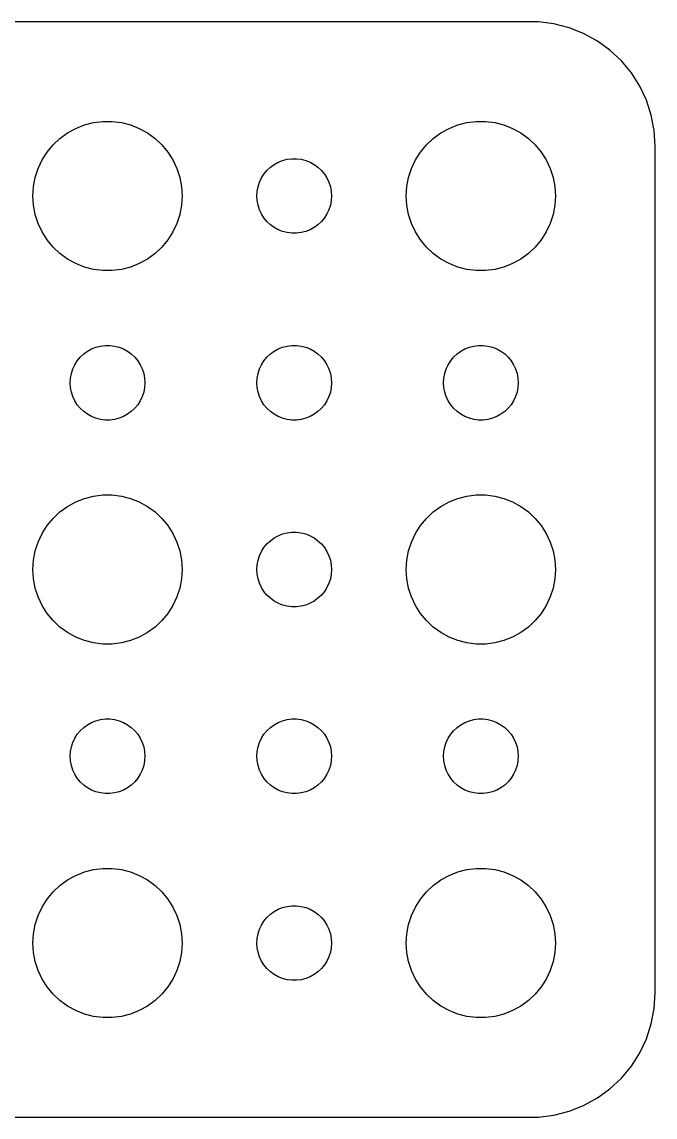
# Model space of a CAD drawing. Header units: metres. Extents: x -22 to 22, y 248 to 508.
# Drawn here: x -3.44 to 22, y 410.01 to 453.99 of the extents above; entities that cross this region are included whole.
import ezdxf

# ---------------------------------------------------------------- set-up
doc = ezdxf.new("R2010")
doc.units = ezdxf.units.M

msp = doc.modelspace()

# ---------------------------------------------------------------- linework, layer by layer
for p, q in [((17.3139, 453.99), (-17.3139, 453.99)), ((17.9369, 453.911), (17.3139, 453.99)), ((18.5451, 453.755), (17.9369, 453.911)), ((19.1289, 453.524), (18.5451, 453.755)), ((19.6791, 453.222), (19.1289, 453.524)), ((20.1871, 452.853), (19.6791, 453.222)), ((20.6448, 452.423), (20.1871, 452.853)), ((21.0451, 451.939), (20.6448, 452.423)), ((21.3815, 451.409), (21.0451, 451.939)), ((21.6489, 450.841), (21.3815, 451.409)), ((21.8429, 450.243), (21.6489, 450.841)), ((-0.927048, 449.853), (-0.562134, 449.947)), ((-0.562134, 449.947), (-0.18837, 449.994)), ((-0.18837, 449.994), (0.18837, 449.994)), ((0.18837, 449.994), (0.562134, 449.947)), ((0.562134, 449.947), (0.927048, 449.853)), ((14.0729, 449.853), (14.4379, 449.947)), ((14.4379, 449.947), (14.8116, 449.994)), ((14.8116, 449.994), (15.1884, 449.994)), ((15.1884, 449.994), (15.5621, 449.947)), ((15.5621, 449.947), (15.927, 449.853)), ((21.9606, 449.627), (21.8429, 450.243)), ((-1.91226, 449.312), (-1.60747, 449.533)), ((-1.60747, 449.533), (-1.27733, 449.714)), ((-1.27733, 449.714), (-0.927048, 449.853)), ((0.927048, 449.853), (1.27733, 449.714)), ((1.27733, 449.714), (1.60747, 449.533)), ((1.60747, 449.533), (1.91226, 449.312)), ((13.0877, 449.312), (13.3925, 449.533)), ((13.3925, 449.533), (13.7227, 449.714)), ((13.7227, 449.714), (14.0729, 449.853)), ((15.927, 449.853), (16.2773, 449.714)), ((16.2773, 449.714), (16.6075, 449.533)), ((16.6075, 449.533), (16.9123, 449.312)), ((22, 449), (21.9606, 449.627)), ((-2.42705, 448.763), (-2.1869, 449.054)), ((-2.1869, 449.054), (-1.91226, 449.312)), ((1.91226, 449.312), (2.1869, 449.054)), ((2.1869, 449.054), (2.42705, 448.763)), ((12.5729, 448.763), (12.8131, 449.054)), ((12.8131, 449.054), (13.0877, 449.312)), ((16.9123, 449.312), (17.1869, 449.054)), ((17.1869, 449.054), (17.427, 448.763)), ((-2.62891, 448.445), (-2.42705, 448.763)), ((2.42705, 448.763), (2.62891, 448.445)), ((12.3711, 448.445), (12.5729, 448.763)), ((17.427, 448.763), (17.6289, 448.445)), ((22, 415), (22, 449)), ((-2.78932, 448.104), (-2.62891, 448.445)), ((2.62891, 448.445), (2.78932, 448.104)), ((6.54385, 448.156), (6.69626, 448.266)), ((6.69626, 448.266), (6.86133, 448.357)), ((6.86133, 448.357), (7.03647, 448.427)), ((7.03647, 448.427), (7.21892, 448.473)), ((7.21892, 448.473), (7.40581, 448.497)), ((7.40581, 448.497), (7.59418, 448.497)), ((7.59418, 448.497), (7.78107, 448.473)), ((7.78107, 448.473), (7.96352, 448.427)), ((7.96352, 448.427), (8.13866, 448.357)), ((8.13866, 448.357), (8.30373, 448.266)), ((8.30373, 448.266), (8.45613, 448.156)), ((12.2107, 448.104), (12.3711, 448.445)), ((17.6289, 448.445), (17.7893, 448.104)), ((-2.97633, 447.376), (-2.90575, 447.746)), ((-2.90575, 447.746), (-2.78932, 448.104)), ((2.78932, 448.104), (2.90575, 447.746)), ((2.90575, 447.746), (2.97633, 447.376)), ((6.10533, 447.552), (6.18553, 447.723)), ((6.18553, 447.723), (6.28647, 447.882)), ((6.28647, 447.882), (6.40654, 448.027)), ((6.40654, 448.027), (6.54385, 448.156)), ((8.45613, 448.156), (8.59344, 448.027)), ((8.59344, 448.027), (8.71352, 447.882)), ((8.71352, 447.882), (8.81445, 447.723)), ((8.81445, 447.723), (8.89465, 447.552)), ((12.0237, 447.376), (12.0942, 447.746)), ((12.0942, 447.746), (12.2107, 448.104)), ((17.7893, 448.104), (17.9057, 447.746)), ((17.9057, 447.746), (17.9763, 447.376)), ((-3, 447), (-2.97633, 447.376)), ((2.97633, 447.376), (3, 447)), ((6.01183, 447.188), (6.04712, 447.373)), ((6.04712, 447.373), (6.10533, 447.552)), ((8.89465, 447.552), (8.95287, 447.373)), ((8.95287, 447.373), (8.98816, 447.188)), ((12, 447), (12.0237, 447.376)), ((17.9763, 447.376), (18, 447)), ((-2.97633, 446.624), (-3, 447)), ((3, 447), (2.97633, 446.624)), ((6, 447), (6.01183, 447.188)), ((6.01183, 446.812), (6, 447)), ((8.98816, 447.188), (9, 447)), ((9, 447), (8.98816, 446.812)), ((12.0237, 446.624), (12, 447)), ((18, 447), (17.9763, 446.624)), ((-2.90575, 446.254), (-2.97633, 446.624)), ((2.97633, 446.624), (2.90575, 446.254)), ((6.04712, 446.627), (6.01183, 446.812)), ((6.10533, 446.448), (6.04712, 446.627)), ((6.18553, 446.277), (6.10533, 446.448)), ((8.89465, 446.448), (8.81445, 446.277)), ((8.95287, 446.627), (8.89465, 446.448)), ((8.98816, 446.812), (8.95287, 446.627)), ((12.0942, 446.254), (12.0237, 446.624)), ((17.9763, 446.624), (17.9057, 446.254)), ((-2.78932, 445.896), (-2.90575, 446.254)), ((2.90575, 446.254), (2.78932, 445.896)), ((6.28647, 446.118), (6.18553, 446.277)), ((6.40654, 445.973), (6.28647, 446.118)), ((6.54385, 445.844), (6.40654, 445.973)), ((8.59344, 445.973), (8.45613, 445.844)), ((8.71352, 446.118), (8.59344, 445.973)), ((8.81445, 446.277), (8.71352, 446.118)), ((12.2107, 445.896), (12.0942, 446.254)), ((17.9057, 446.254), (17.7893, 445.896)), ((-2.62891, 445.555), (-2.78932, 445.896)), ((-2.42705, 445.237), (-2.62891, 445.555)), ((2.62891, 445.555), (2.42705, 445.237)), ((2.78932, 445.896), (2.62891, 445.555)), ((6.69626, 445.734), (6.54385, 445.844)), ((6.86133, 445.643), (6.69626, 445.734)), ((7.03647, 445.573), (6.86133, 445.643)), ((7.21892, 445.527), (7.03647, 445.573)), ((7.40581, 445.503), (7.21892, 445.527)), ((7.78107, 445.527), (7.59418, 445.503)), ((7.96352, 445.573), (7.78107, 445.527)), ((8.13866, 445.643), (7.96352, 445.573)), ((8.30373, 445.734), (8.13866, 445.643)), ((8.45613, 445.844), (8.30373, 445.734)), ((12.3711, 445.555), (12.2107, 445.896)), ((12.5729, 445.237), (12.3711, 445.555)), ((17.6289, 445.555), (17.427, 445.237)), ((17.7893, 445.896), (17.6289, 445.555)), ((-2.1869, 444.946), (-2.42705, 445.237)), ((2.42705, 445.237), (2.1869, 444.946)), ((7.59418, 445.503), (7.40581, 445.503)), ((12.8131, 444.946), (12.5729, 445.237)), ((17.427, 445.237), (17.1869, 444.946)), ((-1.91226, 444.688), (-2.1869, 444.946)), ((-1.60747, 444.467), (-1.91226, 444.688)), ((1.91226, 444.688), (1.60747, 444.467)), ((2.1869, 444.946), (1.91226, 444.688)), ((13.0877, 444.688), (12.8131, 444.946)), ((13.3925, 444.467), (13.0877, 444.688)), ((16.9123, 444.688), (16.6075, 444.467)), ((17.1869, 444.946), (16.9123, 444.688)), ((-1.27733, 444.286), (-1.60747, 444.467)), ((-0.927048, 444.147), (-1.27733, 444.286)), ((1.27733, 444.286), (0.927048, 444.147)), ((1.60747, 444.467), (1.27733, 444.286)), ((13.7227, 444.286), (13.3925, 444.467)), ((14.0729, 444.147), (13.7227, 444.286)), ((16.2773, 444.286), (15.927, 444.147)), ((16.6075, 444.467), (16.2773, 444.286)), ((-0.562134, 444.053), (-0.927048, 444.147)), ((-0.18837, 444.006), (-0.562134, 444.053)), ((0.18837, 444.006), (-0.18837, 444.006)), ((0.562134, 444.053), (0.18837, 444.006)), ((0.927048, 444.147), (0.562134, 444.053)), ((14.4379, 444.053), (14.0729, 444.147)), ((14.8116, 444.006), (14.4379, 444.053)), ((15.1884, 444.006), (14.8116, 444.006)), ((15.5621, 444.053), (15.1884, 444.006)), ((15.927, 444.147), (15.5621, 444.053)), ((-0.956131, 440.656), (-0.803726, 440.766)), ((-0.803726, 440.766), (-0.638657, 440.857)), ((-0.638657, 440.857), (-0.463516, 440.927)), ((-0.463516, 440.927), (-0.281067, 440.973)), ((-0.281067, 440.973), (-0.094177, 440.997)), ((-0.094177, 440.997), (0.094177, 440.997)), ((0.094177, 440.997), (0.281067, 440.973)), ((0.281067, 440.973), (0.463516, 440.927)), ((0.463516, 440.927), (0.638657, 440.857)), ((0.638657, 440.857), (0.803726, 440.766)), ((0.803726, 440.766), (0.956131, 440.656)), ((6.54385, 440.656), (6.69626, 440.766)), ((6.69626, 440.766), (6.86133, 440.857)), ((6.86133, 440.857), (7.03647, 440.927)), ((7.03647, 440.927), (7.21892, 440.973)), ((7.21892, 440.973), (7.40581, 440.997)), ((7.40581, 440.997), (7.59418, 440.997)), ((7.59418, 440.997), (7.78107, 440.973)), ((7.78107, 440.973), (7.96352, 440.927)), ((7.96352, 440.927), (8.13866, 440.857)), ((8.13866, 440.857), (8.30373, 440.766)), ((8.30373, 440.766), (8.45613, 440.656)), ((14.0439, 440.656), (14.1963, 440.766)), ((14.1963, 440.766), (14.3613, 440.857)), ((14.3613, 440.857), (14.5365, 440.927)), ((14.5365, 440.927), (14.7189, 440.973)), ((14.7189, 440.973), (14.9058, 440.997)), ((14.9058, 440.997), (15.0942, 440.997)), ((15.0942, 440.997), (15.2811, 440.973)), ((15.2811, 440.973), (15.4635, 440.927)), ((15.4635, 440.927), (15.6387, 440.857)), ((15.6387, 440.857), (15.8037, 440.766)), ((15.8037, 440.766), (15.9561, 440.656)), ((-1.31445, 440.223), (-1.21352, 440.382)), ((-1.21352, 440.382), (-1.09344, 440.527)), ((-1.09344, 440.527), (-0.956131, 440.656)), ((0.956131, 440.656), (1.09344, 440.527)), ((1.09344, 440.527), (1.21352, 440.382)), ((1.21352, 440.382), (1.31445, 440.223)), ((6.18553, 440.223), (6.28647, 440.382)), ((6.28647, 440.382), (6.40654, 440.527)), ((6.40654, 440.527), (6.54385, 440.656)), ((8.45613, 440.656), (8.59344, 440.527)), ((8.59344, 440.527), (8.71352, 440.382)), ((8.71352, 440.382), (8.81445, 440.223)), ((13.6855, 440.223), (13.7865, 440.382)), ((13.7865, 440.382), (13.9065, 440.527)), ((13.9065, 440.527), (14.0439, 440.656)), ((15.9561, 440.656), (16.0934, 440.527)), ((16.0934, 440.527), (16.2135, 440.382)), ((16.2135, 440.382), (16.3145, 440.223)), ((-1.48816, 439.688), (-1.45287, 439.873)), ((-1.45287, 439.873), (-1.39465, 440.052)), ((-1.39465, 440.052), (-1.31445, 440.223)), ((1.31445, 440.223), (1.39465, 440.052)), ((1.39465, 440.052), (1.45287, 439.873)), ((1.45287, 439.873), (1.48816, 439.688)), ((6.01183, 439.688), (6.04712, 439.873)), ((6.04712, 439.873), (6.10533, 440.052)), ((6.10533, 440.052), (6.18553, 440.223)), ((8.81445, 440.223), (8.89465, 440.052)), ((8.89465, 440.052), (8.95287, 439.873)), ((8.95287, 439.873), (8.98816, 439.688)), ((13.5118, 439.688), (13.5471, 439.873)), ((13.5471, 439.873), (13.6053, 440.052)), ((13.6053, 440.052), (13.6855, 440.223)), ((16.3145, 440.223), (16.3947, 440.052)), ((16.3947, 440.052), (16.4529, 439.873)), ((16.4529, 439.873), (16.4882, 439.688)), ((-1.5, 439.5), (-1.48816, 439.688)), ((-1.48816, 439.312), (-1.5, 439.5)), ((1.48816, 439.688), (1.5, 439.5)), ((1.5, 439.5), (1.48816, 439.312)), ((6, 439.5), (6.01183, 439.688)), ((6.01183, 439.312), (6, 439.5)), ((8.98816, 439.688), (9, 439.5)), ((9, 439.5), (8.98816, 439.312)), ((13.5, 439.5), (13.5118, 439.688)), ((13.5118, 439.312), (13.5, 439.5)), ((16.4882, 439.688), (16.5, 439.5)), ((16.5, 439.5), (16.4882, 439.312)), ((-1.45287, 439.127), (-1.48816, 439.312)), ((-1.39465, 438.948), (-1.45287, 439.127)), ((-1.31445, 438.777), (-1.39465, 438.948)), ((1.39465, 438.948), (1.31445, 438.777)), ((1.45287, 439.127), (1.39465, 438.948)), ((1.48816, 439.312), (1.45287, 439.127)), ((6.04712, 439.127), (6.01183, 439.312)), ((6.10533, 438.948), (6.04712, 439.127)), ((6.18553, 438.777), (6.10533, 438.948)), ((8.89465, 438.948), (8.81445, 438.777)), ((8.95287, 439.127), (8.89465, 438.948)), ((8.98816, 439.312), (8.95287, 439.127)), ((13.5471, 439.127), (13.5118, 439.312)), ((13.6053, 438.948), (13.5471, 439.127)), ((13.6855, 438.777), (13.6053, 438.948)), ((16.3947, 438.948), (16.3145, 438.777)), ((16.4529, 439.127), (16.3947, 438.948)), ((16.4882, 439.312), (16.4529, 439.127)), ((-1.21352, 438.618), (-1.31445, 438.777)), ((-1.09344, 438.473), (-1.21352, 438.618)), ((1.21352, 438.618), (1.09344, 438.473)), ((1.31445, 438.777), (1.21352, 438.618)), ((6.28647, 438.618), (6.18553, 438.777)), ((6.40654, 438.473), (6.28647, 438.618)), ((8.71352, 438.618), (8.59344, 438.473)), ((8.81445, 438.777), (8.71352, 438.618)), ((13.7865, 438.618), (13.6855, 438.777)), ((13.9065, 438.473), (13.7865, 438.618)), ((16.2135, 438.618), (16.0934, 438.473)), ((16.3145, 438.777), (16.2135, 438.618)), ((-0.956131, 438.344), (-1.09344, 438.473)), ((-0.803726, 438.234), (-0.956131, 438.344)), ((-0.638657, 438.143), (-0.803726, 438.234)), ((-0.463516, 438.073), (-0.638657, 438.143)), ((-0.281067, 438.027), (-0.463516, 438.073)), ((0.463516, 438.073), (0.281067, 438.027)), ((0.638657, 438.143), (0.463516, 438.073)), ((0.803726, 438.234), (0.638657, 438.143)), ((0.956131, 438.344), (0.803726, 438.234)), ((1.09344, 438.473), (0.956131, 438.344)), ((6.54385, 438.344), (6.40654, 438.473)), ((6.69626, 438.234), (6.54385, 438.344)), ((6.86133, 438.143), (6.69626, 438.234)), ((7.03647, 438.073), (6.86133, 438.143)), ((7.21892, 438.027), (7.03647, 438.073)), ((7.96352, 438.073), (7.78107, 438.027)), ((8.13866, 438.143), (7.96352, 438.073)), ((8.30373, 438.234), (8.13866, 438.143)), ((8.45613, 438.344), (8.30373, 438.234)), ((8.59344, 438.473), (8.45613, 438.344)), ((14.0439, 438.344), (13.9065, 438.473)), ((14.1963, 438.234), (14.0439, 438.344)), ((14.3613, 438.143), (14.1963, 438.234)), ((14.5365, 438.073), (14.3613, 438.143)), ((14.7189, 438.027), (14.5365, 438.073)), ((15.4635, 438.073), (15.2811, 438.027)), ((15.6387, 438.143), (15.4635, 438.073)), ((15.8037, 438.234), (15.6387, 438.143)), ((15.9561, 438.344), (15.8037, 438.234)), ((16.0934, 438.473), (15.9561, 438.344)), ((-0.094177, 438.003), (-0.281067, 438.027)), ((0.094177, 438.003), (-0.094177, 438.003)), ((0.281067, 438.027), (0.094177, 438.003)), ((7.40581, 438.003), (7.21892, 438.027)), ((7.59418, 438.003), (7.40581, 438.003)), ((7.78107, 438.027), (7.59418, 438.003)), ((14.9058, 438.003), (14.7189, 438.027)), ((15.0942, 438.003), (14.9058, 438.003)), ((15.2811, 438.027), (15.0942, 438.003)), ((-0.562134, 434.947), (-0.18837, 434.994)), ((-0.18837, 434.994), (0.18837, 434.994)), ((0.18837, 434.994), (0.562134, 434.947)), ((14.4379, 434.947), (14.8116, 434.994)), ((14.8116, 434.994), (15.1884, 434.994)), ((15.1884, 434.994), (15.5621, 434.947)), ((-1.91226, 434.312), (-1.60747, 434.533)), ((-1.60747, 434.533), (-1.27733, 434.714)), ((-1.27733, 434.714), (-0.927048, 434.853)), ((-0.927048, 434.853), (-0.562134, 434.947)), ((0.562134, 434.947), (0.927048, 434.853)), ((0.927048, 434.853), (1.27733, 434.714)), ((1.27733, 434.714), (1.60747, 434.533)), ((1.60747, 434.533), (1.91226, 434.312)), ((13.0877, 434.312), (13.3925, 434.533)), ((13.3925, 434.533), (13.7227, 434.714)), ((13.7227, 434.714), (14.0729, 434.853)), ((14.0729, 434.853), (14.4379, 434.947)), ((15.5621, 434.947), (15.927, 434.853)), ((15.927, 434.853), (16.2773, 434.714)), ((16.2773, 434.714), (16.6075, 434.533)), ((16.6075, 434.533), (16.9123, 434.312)), ((-2.1869, 434.054), (-1.91226, 434.312)), ((1.91226, 434.312), (2.1869, 434.054)), ((12.8131, 434.054), (13.0877, 434.312)), ((16.9123, 434.312), (17.1869, 434.054)), ((-2.62891, 433.445), (-2.42705, 433.763)), ((-2.42705, 433.763), (-2.1869, 434.054)), ((2.1869, 434.054), (2.42705, 433.763)), ((2.42705, 433.763), (2.62891, 433.445)), ((12.3711, 433.445), (12.5729, 433.763)), ((12.5729, 433.763), (12.8131, 434.054)), ((17.1869, 434.054), (17.427, 433.763)), ((17.427, 433.763), (17.6289, 433.445)), ((-2.78932, 433.104), (-2.62891, 433.445)), ((2.62891, 433.445), (2.78932, 433.104)), ((6.54385, 433.156), (6.69626, 433.266)), ((6.69626, 433.266), (6.86133, 433.357)), ((6.86133, 433.357), (7.03647, 433.427)), ((7.03647, 433.427), (7.21892, 433.473)), ((7.21892, 433.473), (7.40581, 433.497)), ((7.40581, 433.497), (7.59418, 433.497)), ((7.59418, 433.497), (7.78107, 433.473)), ((7.78107, 433.473), (7.96352, 433.427)), ((7.96352, 433.427), (8.13866, 433.357)), ((8.13866, 433.357), (8.30373, 433.266)), ((8.30373, 433.266), (8.45613, 433.156)), ((12.2107, 433.104), (12.3711, 433.445)), ((17.6289, 433.445), (17.7893, 433.104)), ((-2.90575, 432.746), (-2.78932, 433.104)), ((2.78932, 433.104), (2.90575, 432.746)), ((6.18553, 432.723), (6.28647, 432.882)), ((6.28647, 432.882), (6.40654, 433.027)), ((6.40654, 433.027), (6.54385, 433.156)), ((8.45613, 433.156), (8.59344, 433.027)), ((8.59344, 433.027), (8.71352, 432.882)), ((8.71352, 432.882), (8.81445, 432.723)), ((12.0942, 432.746), (12.2107, 433.104)), ((17.7893, 433.104), (17.9057, 432.746)), ((-3, 432), (-2.97633, 432.376)), ((-2.97633, 432.376), (-2.90575, 432.746)), ((2.90575, 432.746), (2.97633, 432.376)), ((2.97633, 432.376), (3, 432)), ((6.01183, 432.188), (6.04712, 432.373)), ((6.04712, 432.373), (6.10533, 432.552)), ((6.10533, 432.552), (6.18553, 432.723)), ((8.81445, 432.723), (8.89465, 432.552)), ((8.89465, 432.552), (8.95287, 432.373)), ((8.95287, 432.373), (8.98816, 432.188)), ((12, 432), (12.0237, 432.376)), ((12.0237, 432.376), (12.0942, 432.746)), ((17.9057, 432.746), (17.9763, 432.376)), ((17.9763, 432.376), (18, 432)), ((-2.97633, 431.624), (-3, 432)), ((3, 432), (2.97633, 431.624)), ((6, 432), (6.01183, 432.188)), ((6.01183, 431.812), (6, 432)), ((8.98816, 432.188), (9, 432)), ((9, 432), (8.98816, 431.812)), ((12.0237, 431.624), (12, 432)), ((18, 432), (17.9763, 431.624)), ((-2.90575, 431.254), (-2.97633, 431.624)), ((2.97633, 431.624), (2.90575, 431.254)), ((6.04712, 431.627), (6.01183, 431.812)), ((6.10533, 431.448), (6.04712, 431.627)), ((6.18553, 431.277), (6.10533, 431.448)), ((8.89465, 431.448), (8.81445, 431.277)), ((8.95287, 431.627), (8.89465, 431.448)), ((8.98816, 431.812), (8.95287, 431.627)), ((12.0942, 431.254), (12.0237, 431.624)), ((17.9763, 431.624), (17.9057, 431.254)), ((-2.78932, 430.896), (-2.90575, 431.254)), ((2.90575, 431.254), (2.78932, 430.896)), ((6.28647, 431.118), (6.18553, 431.277)), ((6.40654, 430.973), (6.28647, 431.118)), ((8.71352, 431.118), (8.59344, 430.973)), ((8.81445, 431.277), (8.71352, 431.118)), ((12.2107, 430.896), (12.0942, 431.254)), ((17.9057, 431.254), (17.7893, 430.896)), ((-2.62891, 430.555), (-2.78932, 430.896)), ((2.78932, 430.896), (2.62891, 430.555)), ((6.54385, 430.844), (6.40654, 430.973)), ((6.69626, 430.734), (6.54385, 430.844)), ((6.86133, 430.643), (6.69626, 430.734)), ((7.03647, 430.573), (6.86133, 430.643)), ((7.21892, 430.527), (7.03647, 430.573)), ((7.96352, 430.573), (7.78107, 430.527)), ((8.13866, 430.643), (7.96352, 430.573)), ((8.30373, 430.734), (8.13866, 430.643)), ((8.45613, 430.844), (8.30373, 430.734)), ((8.59344, 430.973), (8.45613, 430.844)), ((12.3711, 430.555), (12.2107, 430.896)), ((17.7893, 430.896), (17.6289, 430.555)), ((-2.42705, 430.237), (-2.62891, 430.555)), ((-2.1869, 429.946), (-2.42705, 430.237)), ((2.42705, 430.237), (2.1869, 429.946)), ((2.62891, 430.555), (2.42705, 430.237)), ((7.40581, 430.503), (7.21892, 430.527)), ((7.59418, 430.503), (7.40581, 430.503)), ((7.78107, 430.527), (7.59418, 430.503)), ((12.5729, 430.237), (12.3711, 430.555)), ((12.8131, 429.946), (12.5729, 430.237)), ((17.427, 430.237), (17.1869, 429.946)), ((17.6289, 430.555), (17.427, 430.237)), ((-1.91226, 429.688), (-2.1869, 429.946)), ((-1.60747, 429.467), (-1.91226, 429.688)), ((1.91226, 429.688), (1.60747, 429.467)), ((2.1869, 429.946), (1.91226, 429.688)), ((13.0877, 429.688), (12.8131, 429.946)), ((13.3925, 429.467), (13.0877, 429.688)), ((16.9123, 429.688), (16.6075, 429.467)), ((17.1869, 429.946), (16.9123, 429.688)), ((-1.27733, 429.286), (-1.60747, 429.467)), ((-0.927048, 429.147), (-1.27733, 429.286)), ((1.27733, 429.286), (0.927048, 429.147)), ((1.60747, 429.467), (1.27733, 429.286)), ((13.7227, 429.286), (13.3925, 429.467)), ((14.0729, 429.147), (13.7227, 429.286)), ((16.2773, 429.286), (15.927, 429.147)), ((16.6075, 429.467), (16.2773, 429.286)), ((-0.562134, 429.053), (-0.927048, 429.147)), ((-0.18837, 429.006), (-0.562134, 429.053)), ((0.18837, 429.006), (-0.18837, 429.006)), ((0.562134, 429.053), (0.18837, 429.006)), ((0.927048, 429.147), (0.562134, 429.053)), ((14.4379, 429.053), (14.0729, 429.147)), ((14.8116, 429.006), (14.4379, 429.053)), ((15.1884, 429.006), (14.8116, 429.006)), ((15.5621, 429.053), (15.1884, 429.006)), ((15.927, 429.147), (15.5621, 429.053)), ((-0.956131, 425.656), (-0.803726, 425.766)), ((-0.803726, 425.766), (-0.638657, 425.857)), ((-0.638657, 425.857), (-0.463516, 425.927)), ((-0.463516, 425.927), (-0.281067, 425.973)), ((-0.281067, 425.973), (-0.094177, 425.997)), ((-0.094177, 425.997), (0.094177, 425.997)), ((0.094177, 425.997), (0.281067, 425.973)), ((0.281067, 425.973), (0.463516, 425.927)), ((0.463516, 425.927), (0.638657, 425.857)), ((0.638657, 425.857), (0.803726, 425.766)), ((0.803726, 425.766), (0.956131, 425.656)), ((6.54385, 425.656), (6.69626, 425.766)), ((6.69626, 425.766), (6.86133, 425.857)), ((6.86133, 425.857), (7.03647, 425.927)), ((7.03647, 425.927), (7.21892, 425.973)), ((7.21892, 425.973), (7.40581, 425.997)), ((7.40581, 425.997), (7.59418, 425.997)), ((7.59418, 425.997), (7.78107, 425.973)), ((7.78107, 425.973), (7.96352, 425.927)), ((7.96352, 425.927), (8.13866, 425.857)), ((8.13866, 425.857), (8.30373, 425.766)), ((8.30373, 425.766), (8.45613, 425.656)), ((14.0439, 425.656), (14.1963, 425.766)), ((14.1963, 425.766), (14.3613, 425.857)), ((14.3613, 425.857), (14.5365, 425.927)), ((14.5365, 425.927), (14.7189, 425.973)), ((14.7189, 425.973), (14.9058, 425.997)), ((14.9058, 425.997), (15.0942, 425.997)), ((15.0942, 425.997), (15.2811, 425.973)), ((15.2811, 425.973), (15.4635, 425.927)), ((15.4635, 425.927), (15.6387, 425.857)), ((15.6387, 425.857), (15.8037, 425.766)), ((15.8037, 425.766), (15.9561, 425.656)), ((-1.31445, 425.223), (-1.21352, 425.382)), ((-1.21352, 425.382), (-1.09344, 425.527)), ((-1.09344, 425.527), (-0.956131, 425.656)), ((0.956131, 425.656), (1.09344, 425.527)), ((1.09344, 425.527), (1.21352, 425.382)), ((1.21352, 425.382), (1.31445, 425.223)), ((6.18553, 425.223), (6.28647, 425.382)), ((6.28647, 425.382), (6.40654, 425.527)), ((6.40654, 425.527), (6.54385, 425.656)), ((8.45613, 425.656), (8.59344, 425.527)), ((8.59344, 425.527), (8.71352, 425.382)), ((8.71352, 425.382), (8.81445, 425.223)), ((13.6855, 425.223), (13.7865, 425.382)), ((13.7865, 425.382), (13.9065, 425.527)), ((13.9065, 425.527), (14.0439, 425.656)), ((15.9561, 425.656), (16.0934, 425.527)), ((16.0934, 425.527), (16.2135, 425.382)), ((16.2135, 425.382), (16.3145, 425.223)), ((-1.48816, 424.688), (-1.45287, 424.873)), ((-1.45287, 424.873), (-1.39465, 425.052)), ((-1.39465, 425.052), (-1.31445, 425.223)), ((1.31445, 425.223), (1.39465, 425.052)), ((1.39465, 425.052), (1.45287, 424.873)), ((1.45287, 424.873), (1.48816, 424.688)), ((6.01183, 424.688), (6.04712, 424.873)), ((6.04712, 424.873), (6.10533, 425.052)), ((6.10533, 425.052), (6.18553, 425.223)), ((8.81445, 425.223), (8.89465, 425.052)), ((8.89465, 425.052), (8.95287, 424.873)), ((8.95287, 424.873), (8.98816, 424.688)), ((13.5118, 424.688), (13.5471, 424.873)), ((13.5471, 424.873), (13.6053, 425.052)), ((13.6053, 425.052), (13.6855, 425.223)), ((16.3145, 425.223), (16.3947, 425.052)), ((16.3947, 425.052), (16.4529, 424.873)), ((16.4529, 424.873), (16.4882, 424.688)), ((-1.5, 424.5), (-1.48816, 424.688)), ((-1.48816, 424.312), (-1.5, 424.5)), ((1.48816, 424.688), (1.5, 424.5)), ((1.5, 424.5), (1.48816, 424.312)), ((6, 424.5), (6.01183, 424.688)), ((6.01183, 424.312), (6, 424.5)), ((8.98816, 424.688), (9, 424.5)), ((9, 424.5), (8.98816, 424.312)), ((13.5, 424.5), (13.5118, 424.688)), ((13.5118, 424.312), (13.5, 424.5)), ((16.4882, 424.688), (16.5, 424.5)), ((16.5, 424.5), (16.4882, 424.312)), ((-1.45287, 424.127), (-1.48816, 424.312)), ((-1.39465, 423.948), (-1.45287, 424.127)), ((1.45287, 424.127), (1.39465, 423.948)), ((1.48816, 424.312), (1.45287, 424.127)), ((6.04712, 424.127), (6.01183, 424.312)), ((6.10533, 423.948), (6.04712, 424.127)), ((8.95287, 424.127), (8.89465, 423.948)), ((8.98816, 424.312), (8.95287, 424.127)), ((13.5471, 424.127), (13.5118, 424.312)), ((13.6053, 423.948), (13.5471, 424.127)), ((16.4529, 424.127), (16.3947, 423.948)), ((16.4882, 424.312), (16.4529, 424.127)), ((-1.31445, 423.777), (-1.39465, 423.948)), ((-1.21352, 423.618), (-1.31445, 423.777)), ((-1.09344, 423.473), (-1.21352, 423.618)), ((1.21352, 423.618), (1.09344, 423.473)), ((1.31445, 423.777), (1.21352, 423.618)), ((1.39465, 423.948), (1.31445, 423.777)), ((6.18553, 423.777), (6.10533, 423.948)), ((6.28647, 423.618), (6.18553, 423.777)), ((6.40654, 423.473), (6.28647, 423.618)), ((8.71352, 423.618), (8.59344, 423.473)), ((8.81445, 423.777), (8.71352, 423.618)), ((8.89465, 423.948), (8.81445, 423.777)), ((13.6855, 423.777), (13.6053, 423.948)), ((13.7865, 423.618), (13.6855, 423.777)), ((13.9065, 423.473), (13.7865, 423.618)), ((16.2135, 423.618), (16.0934, 423.473)), ((16.3145, 423.777), (16.2135, 423.618)), ((16.3947, 423.948), (16.3145, 423.777)), ((-0.956131, 423.344), (-1.09344, 423.473)), ((-0.803726, 423.234), (-0.956131, 423.344)), ((-0.638657, 423.143), (-0.803726, 423.234)), ((-0.463516, 423.073), (-0.638657, 423.143)), ((0.638657, 423.143), (0.463516, 423.073)), ((0.803726, 423.234), (0.638657, 423.143)), ((0.956131, 423.344), (0.803726, 423.234)), ((1.09344, 423.473), (0.956131, 423.344)), ((6.54385, 423.344), (6.40654, 423.473)), ((6.69626, 423.234), (6.54385, 423.344)), ((6.86133, 423.143), (6.69626, 423.234)), ((7.03647, 423.073), (6.86133, 423.143)), ((8.13866, 423.143), (7.96352, 423.073)), ((8.30373, 423.234), (8.13866, 423.143)), ((8.45613, 423.344), (8.30373, 423.234)), ((8.59344, 423.473), (8.45613, 423.344)), ((14.0439, 423.344), (13.9065, 423.473)), ((14.1963, 423.234), (14.0439, 423.344)), ((14.3613, 423.143), (14.1963, 423.234)), ((14.5365, 423.073), (14.3613, 423.143)), ((15.6387, 423.143), (15.4635, 423.073)), ((15.8037, 423.234), (15.6387, 423.143)), ((15.9561, 423.344), (15.8037, 423.234)), ((16.0934, 423.473), (15.9561, 423.344)), ((-0.281067, 423.027), (-0.463516, 423.073)), ((-0.094177, 423.003), (-0.281067, 423.027)), ((0.094177, 423.003), (-0.094177, 423.003)), ((0.281067, 423.027), (0.094177, 423.003)), ((0.463516, 423.073), (0.281067, 423.027)), ((7.21892, 423.027), (7.03647, 423.073)), ((7.40581, 423.003), (7.21892, 423.027)), ((7.59418, 423.003), (7.40581, 423.003)), ((7.78107, 423.027), (7.59418, 423.003)), ((7.96352, 423.073), (7.78107, 423.027)), ((14.7189, 423.027), (14.5365, 423.073)), ((14.9058, 423.003), (14.7189, 423.027)), ((15.0942, 423.003), (14.9058, 423.003)), ((15.2811, 423.027), (15.0942, 423.003)), ((15.4635, 423.073), (15.2811, 423.027)), ((-1.60747, 419.533), (-1.27733, 419.714)), ((-1.27733, 419.714), (-0.927048, 419.853)), ((-0.927048, 419.853), (-0.562134, 419.947)), ((-0.562134, 419.947), (-0.18837, 419.994)), ((-0.18837, 419.994), (0.18837, 419.994)), ((0.18837, 419.994), (0.562134, 419.947)), ((0.562134, 419.947), (0.927048, 419.853)), ((0.927048, 419.853), (1.27733, 419.714)), ((1.27733, 419.714), (1.60747, 419.533)), ((13.3925, 419.533), (13.7227, 419.714)), ((13.7227, 419.714), (14.0729, 419.853)), ((14.0729, 419.853), (14.4379, 419.947)), ((14.4379, 419.947), (14.8116, 419.994)), ((14.8116, 419.994), (15.1884, 419.994)), ((15.1884, 419.994), (15.5621, 419.947)), ((15.5621, 419.947), (15.927, 419.853)), ((15.927, 419.853), (16.2773, 419.714)), ((16.2773, 419.714), (16.6075, 419.533)), ((-2.1869, 419.054), (-1.91226, 419.312)), ((-1.91226, 419.312), (-1.60747, 419.533)), ((1.60747, 419.533), (1.91226, 419.312)), ((1.91226, 419.312), (2.1869, 419.054)), ((12.8131, 419.054), (13.0877, 419.312)), ((13.0877, 419.312), (13.3925, 419.533)), ((16.6075, 419.533), (16.9123, 419.312)), ((16.9123, 419.312), (17.1869, 419.054)), ((-2.62891, 418.445), (-2.42705, 418.763)), ((-2.42705, 418.763), (-2.1869, 419.054)), ((2.1869, 419.054), (2.42705, 418.763)), ((2.42705, 418.763), (2.62891, 418.445)), ((12.3711, 418.445), (12.5729, 418.763)), ((12.5729, 418.763), (12.8131, 419.054)), ((17.1869, 419.054), (17.427, 418.763)), ((17.427, 418.763), (17.6289, 418.445)), ((-2.78932, 418.104), (-2.62891, 418.445)), ((2.62891, 418.445), (2.78932, 418.104)), ((6.54385, 418.156), (6.69626, 418.266)), ((6.69626, 418.266), (6.86133, 418.357)), ((6.86133, 418.357), (7.03647, 418.427)), ((7.03647, 418.427), (7.21892, 418.473)), ((7.21892, 418.473), (7.40581, 418.497)), ((7.40581, 418.497), (7.59418, 418.497)), ((7.59418, 418.497), (7.78107, 418.473)), ((7.78107, 418.473), (7.96352, 418.427)), ((7.96352, 418.427), (8.13866, 418.357)), ((8.13866, 418.357), (8.30373, 418.266)), ((8.30373, 418.266), (8.45613, 418.156)), ((12.2107, 418.104), (12.3711, 418.445)), ((17.6289, 418.445), (17.7893, 418.104)), ((-2.90575, 417.746), (-2.78932, 418.104)), ((2.78932, 418.104), (2.90575, 417.746)), ((6.18553, 417.723), (6.28647, 417.882)), ((6.28647, 417.882), (6.40654, 418.027)), ((6.40654, 418.027), (6.54385, 418.156)), ((8.45613, 418.156), (8.59344, 418.027)), ((8.59344, 418.027), (8.71352, 417.882)), ((8.71352, 417.882), (8.81445, 417.723)), ((12.0942, 417.746), (12.2107, 418.104)), ((17.7893, 418.104), (17.9057, 417.746)), ((-3, 417), (-2.97633, 417.376)), ((-2.97633, 417.376), (-2.90575, 417.746)), ((2.90575, 417.746), (2.97633, 417.376)), ((2.97633, 417.376), (3, 417)), ((6.01183, 417.188), (6.04712, 417.373)), ((6.04712, 417.373), (6.10533, 417.552)), ((6.10533, 417.552), (6.18553, 417.723)), ((8.81445, 417.723), (8.89465, 417.552)), ((8.89465, 417.552), (8.95287, 417.373)), ((8.95287, 417.373), (8.98816, 417.188)), ((12, 417), (12.0237, 417.376)), ((12.0237, 417.376), (12.0942, 417.746)), ((17.9057, 417.746), (17.9763, 417.376)), ((17.9763, 417.376), (18, 417)), ((-2.97633, 416.624), (-3, 417)), ((3, 417), (2.97633, 416.624)), ((6, 417), (6.01183, 417.188)), ((6.01183, 416.812), (6, 417)), ((8.98816, 417.188), (9, 417)), ((9, 417), (8.98816, 416.812)), ((12.0237, 416.624), (12, 417)), ((18, 417), (17.9763, 416.624)), ((-2.90575, 416.254), (-2.97633, 416.624)), ((2.97633, 416.624), (2.90575, 416.254)), ((6.04712, 416.627), (6.01183, 416.812)), ((6.10533, 416.448), (6.04712, 416.627)), ((8.95287, 416.627), (8.89465, 416.448)), ((8.98816, 416.812), (8.95287, 416.627)), ((12.0942, 416.254), (12.0237, 416.624)), ((17.9763, 416.624), (17.9057, 416.254)), ((-2.78932, 415.896), (-2.90575, 416.254)), ((2.90575, 416.254), (2.78932, 415.896)), ((6.18553, 416.277), (6.10533, 416.448)), ((6.28647, 416.118), (6.18553, 416.277)), ((6.40654, 415.973), (6.28647, 416.118)), ((8.71352, 416.118), (8.59344, 415.973)), ((8.81445, 416.277), (8.71352, 416.118)), ((8.89465, 416.448), (8.81445, 416.277)), ((12.2107, 415.896), (12.0942, 416.254)), ((17.9057, 416.254), (17.7893, 415.896)), ((-2.62891, 415.555), (-2.78932, 415.896)), ((2.78932, 415.896), (2.62891, 415.555)), ((6.54385, 415.844), (6.40654, 415.973)), ((6.69626, 415.734), (6.54385, 415.844)), ((6.86133, 415.643), (6.69626, 415.734)), ((7.03647, 415.573), (6.86133, 415.643)), ((8.13866, 415.643), (7.96352, 415.573)), ((8.30373, 415.734), (8.13866, 415.643)), ((8.45613, 415.844), (8.30373, 415.734)), ((8.59344, 415.973), (8.45613, 415.844)), ((12.3711, 415.555), (12.2107, 415.896)), ((17.7893, 415.896), (17.6289, 415.555)), ((-2.42705, 415.237), (-2.62891, 415.555)), ((-2.1869, 414.946), (-2.42705, 415.237)), ((2.42705, 415.237), (2.1869, 414.946)), ((2.62891, 415.555), (2.42705, 415.237)), ((7.21892, 415.527), (7.03647, 415.573)), ((7.40581, 415.503), (7.21892, 415.527)), ((7.59418, 415.503), (7.40581, 415.503)), ((7.78107, 415.527), (7.59418, 415.503)), ((7.96352, 415.573), (7.78107, 415.527)), ((12.5729, 415.237), (12.3711, 415.555)), ((12.8131, 414.946), (12.5729, 415.237)), ((17.427, 415.237), (17.1869, 414.946)), ((17.6289, 415.555), (17.427, 415.237)), ((-1.91226, 414.688), (-2.1869, 414.946)), ((2.1869, 414.946), (1.91226, 414.688)), ((13.0877, 414.688), (12.8131, 414.946)), ((17.1869, 414.946), (16.9123, 414.688)), ((21.9606, 414.373), (22, 415)), ((-1.60747, 414.467), (-1.91226, 414.688)), ((-1.27733, 414.286), (-1.60747, 414.467)), ((1.60747, 414.467), (1.27733, 414.286)), ((1.91226, 414.688), (1.60747, 414.467)), ((13.3925, 414.467), (13.0877, 414.688)), ((13.7227, 414.286), (13.3925, 414.467)), ((16.6075, 414.467), (16.2773, 414.286)), ((16.9123, 414.688), (16.6075, 414.467)), ((21.8429, 413.757), (21.9606, 414.373)), ((-0.927048, 414.147), (-1.27733, 414.286)), ((-0.562134, 414.053), (-0.927048, 414.147)), ((-0.18837, 414.006), (-0.562134, 414.053)), ((0.18837, 414.006), (-0.18837, 414.006)), ((0.562134, 414.053), (0.18837, 414.006)), ((0.927048, 414.147), (0.562134, 414.053)), ((1.27733, 414.286), (0.927048, 414.147)), ((14.0729, 414.147), (13.7227, 414.286)), ((14.4379, 414.053), (14.0729, 414.147)), ((14.8116, 414.006), (14.4379, 414.053)), ((15.1884, 414.006), (14.8116, 414.006)), ((15.5621, 414.053), (15.1884, 414.006)), ((15.927, 414.147), (15.5621, 414.053)), ((16.2773, 414.286), (15.927, 414.147)), ((21.6489, 413.159), (21.8429, 413.757)), ((21.3815, 412.591), (21.6489, 413.159)), ((21.0451, 412.061), (21.3815, 412.591)), ((20.6448, 411.577), (21.0451, 412.061)), ((20.1871, 411.147), (20.6448, 411.577)), ((19.1289, 410.476), (19.6791, 410.778)), ((19.6791, 410.778), (20.1871, 411.147)), ((18.5451, 410.245), (19.1289, 410.476)), ((-17.3139, 410.01), (17.3139, 410.01)), ((17.3139, 410.01), (17.9369, 410.089)), ((17.9369, 410.089), (18.5451, 410.245))]:
    msp.add_line(p, q)

doc.saveas('drawing.dxf')
